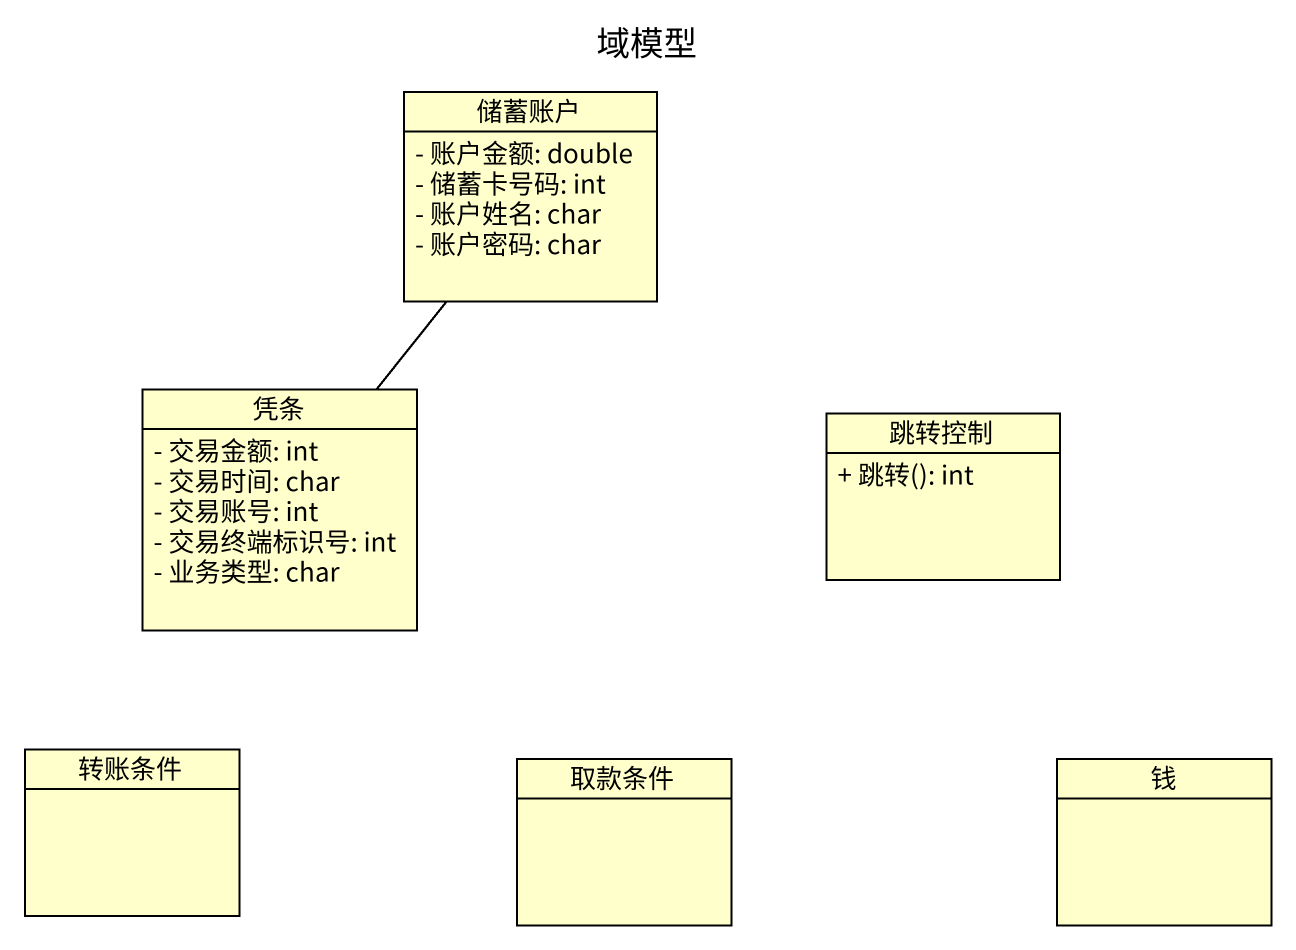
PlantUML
@startuml
title 域模型
hide circle
hide empty members
skinparam classAttributeIconSize 0
class 储蓄账户 {
  - 账户金额: double
  - 储蓄卡号码: int
  - 账户姓名: char
  - 账户密码: char
}
class 凭条 {
  - 交易金额: int
  - 交易时间: char
  - 交易账号: int
  - 交易终端标识号: int
  - 业务类型: char
}
class 跳转控制 {
  + 跳转(): int
}
class 转账条件
class 取款条件
class 钱
储蓄账户 -- 凭条
@enduml
